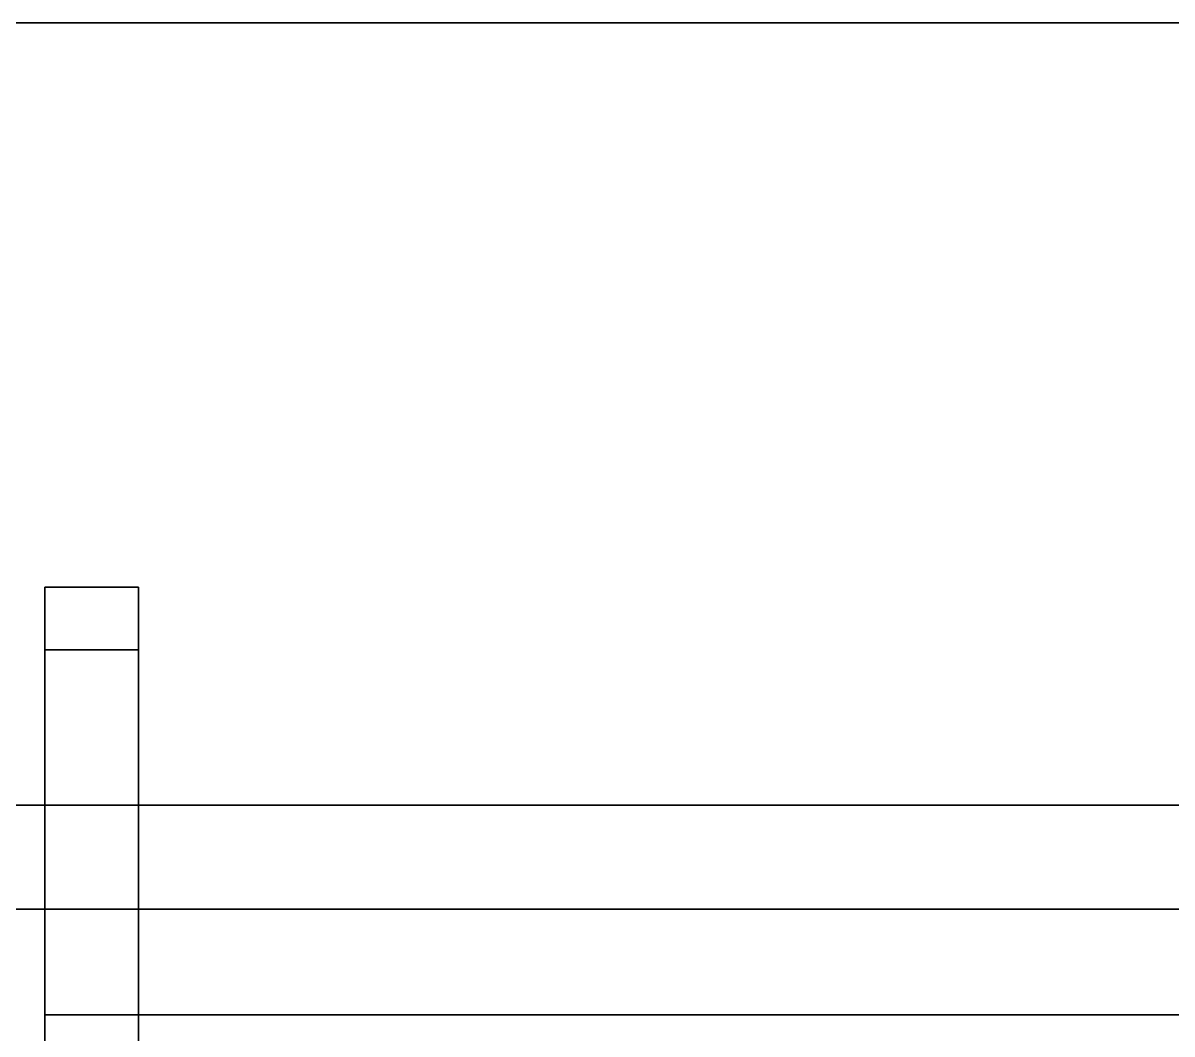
# Model space of a CAD drawing. Extents: x -150 to 2334, y -150 to 2984.
# Drawn here: x 1839.8 to 2060.2, y 2790.1 to 2984 of the extents above; entities that cross this region are included whole.
import ezdxf

# ---------------------------------------------------------------- set-up
doc = ezdxf.new("R2010")
doc.units = 0
for name, color, linetype in [('LAYER0', 7, 'CONTINUOUS'), ('LAYER4', 7, 'CONTINUOUS'), ('LAYER5', 7, 'CONTINUOUS'), ('LAYER729', 250, 'CONTINUOUS'), ('LAYER730', 250, 'CONTINUOUS'), ('LAYER800', 250, 'CONTINUOUS')]:
    doc.layers.add(name, color=color, linetype=linetype)

msp = doc.modelspace()

# ---------------------------------------------------------------- linework, layer by layer
at = {"layer": 'LAYER0', "invisible_edges": 1}
for points in [[(2334, 2984, -5), (-150, -150, -5), (-150, 2984, -5), (2334, 2984, -5)], [(-150, -150, -5), (2334, 2984, -5), (2334, -150, -5), (-150, -150, -5)], [(-150, 2984), (2334, 2984, -5), (-150, 2984, -5), (-150, 2984)], [(2334, 2984, -5), (-150, 2984), (2334, 2984), (2334, 2984, -5)], [(2334, -150), (-150, 2984), (-150, -150), (2334, -150)], [(-150, 2984), (2334, -150), (2334, 2984), (-150, 2984)]]:
    msp.add_3dface(points, dxfattribs=at)
at = {"layer": 'LAYER4'}
for points, invisible_edges in [([(2334, 2984), (0, 2834), (-150, 2984), (2334, 2984)], 1), ([(2334, 2984, 2400), (1656, 2984, 1950), (-150, 2984, 2400), (2334, 2984, 2400)], 3), ([(-150, 2984), (539, 2984, 1099), (2334, 2984), (-150, 2984)], 3), ([(0, 2834, 2400), (2334, 2984, 2400), (-150, 2984, 2400), (0, 2834, 2400)], 1), ([(0, 2834), (2334, 2984), (2184, 2834), (0, 2834)], 1), ([(2334, 2984, 2400), (0, 2834, 2400), (2184, 2834, 2400), (2334, 2984, 2400)], 1), ([(1656, 2984, 1099), (2334, 2984), (539, 2984, 1099), (1656, 2984, 1099)], 3), ([(2334, 2984, 2400), (1656, 2984, 1099), (1656, 2984, 1950), (2334, 2984, 2400)], 5), ([(2334, 2984), (1656, 2984, 1099), (2334, 2984, 2400), (2334, 2984)], 3), ([(0, 2834, 2400), (1869.5, 2834, 2131.5), (2184, 2834, 2400), (0, 2834, 2400)], 3), ([(0, 2834, 2400), (1869.5, 2834, 2051.5), (1869.5, 2834, 2131.5), (0, 2834, 2400)], 5), ([(0, 2834, 2400), (539, 2834, 1950), (1869.5, 2834, 2051.5), (0, 2834, 2400)], 7), ([(1864.5, 2834, 385.5), (0, 2834), (1924.5, 2834, 385.5), (1864.5, 2834, 385.5)], 3), ([(1098.5, 2834, 387.5), (0, 2834), (1864.5, 2834, 385.5), (1098.5, 2834, 387.5)], 7), ([(2184, 2834), (1924.5, 2834, 385.5), (0, 2834), (2184, 2834)], 3), ([(1869.5, 2834, 2051.5), (539, 2834, 1950), (1929.5, 2834, 2051.5), (1869.5, 2834, 2051.5)], 3), ([(1656, 2834, 1950), (1929.5, 2834, 2051.5), (539, 2834, 1950), (1656, 2834, 1950)], 3), ([(1098.5, 2834, 387.5), (1864.5, 2834, 385.5), (1158.5, 2834, 387.5), (1098.5, 2834, 387.5)], 3), ([(1098.5, 2834, 467.5), (2113.5, 2834, 1260.5), (1656, 2834, 1099), (1098.5, 2834, 467.5)], 7), ([(1158.5, 2834, 467.5), (2113.5, 2834, 1260.5), (1098.5, 2834, 467.5), (1158.5, 2834, 467.5)], 3), ([(1864.5, 2834, 465.5), (2113.5, 2834, 1260.5), (1158.5, 2834, 467.5), (1864.5, 2834, 465.5)], 7), ([(1158.5, 2834, 387.5), (1864.5, 2834, 465.5), (1158.5, 2834, 467.5), (1158.5, 2834, 387.5)], 3), ([(1864.5, 2834, 465.5), (1158.5, 2834, 387.5), (1864.5, 2834, 385.5), (1864.5, 2834, 465.5)], 3), ([(1656, 2834, 1950), (1869.5, 2834, 1313.5), (2053.5, 2834, 1340.5), (1656, 2834, 1950)], 7), ([(1656, 2834, 1950), (1869.5, 2834, 1233.5), (1869.5, 2834, 1313.5), (1656, 2834, 1950)], 5), ([(1869.5, 2834, 1233.5), (1656, 2834, 1099), (1929.5, 2834, 1233.5), (1869.5, 2834, 1233.5)], 3), ([(1656, 2834, 1099), (1869.5, 2834, 1233.5), (1656, 2834, 1950), (1656, 2834, 1099)], 3), ([(2053.5, 2834, 1340.5), (1929.5, 2834, 2051.5), (1656, 2834, 1950), (2053.5, 2834, 1340.5)], 7), ([(1656, 2834, 1099), (2113.5, 2834, 1260.5), (1929.5, 2834, 1233.5), (1656, 2834, 1099)], 7), ([(1924.5, 2834, 465.5), (2113.5, 2834, 1260.5), (1864.5, 2834, 465.5), (1924.5, 2834, 465.5)], 3), ([(1929.5, 2834, 2131.5), (2184, 2834, 2400), (1869.5, 2834, 2131.5), (1929.5, 2834, 2131.5)], 3), ([(1929.5, 2834, 1313.5), (2053.5, 2834, 1340.5), (1869.5, 2834, 1313.5), (1929.5, 2834, 1313.5)], 3), ([(1924.5, 2834, 385.5), (2113.5, 2834, 1260.5), (1924.5, 2834, 465.5), (1924.5, 2834, 385.5)], 3), ([(1924.5, 2834, 385.5), (2184, 2834), (2113.5, 2834, 1260.5), (1924.5, 2834, 385.5)], 7), ([(1929.5, 2834, 2051.5), (2184, 2834, 2400), (1929.5, 2834, 2131.5), (1929.5, 2834, 2051.5)], 3), ([(2053.5, 2834, 1340.5), (2184, 2834, 2400), (1929.5, 2834, 2051.5), (2053.5, 2834, 1340.5)], 7), ([(1929.5, 2834, 1313.5), (2053.5, 2834, 1260.5), (2053.5, 2834, 1340.5), (1929.5, 2834, 1313.5)], 5), ([(2053.5, 2834, 1260.5), (1929.5, 2834, 1233.5), (2113.5, 2834, 1260.5), (2053.5, 2834, 1260.5)], 3), ([(1929.5, 2834, 1233.5), (2053.5, 2834, 1260.5), (1929.5, 2834, 1313.5), (1929.5, 2834, 1233.5)], 3), ([(2113.5, 2834, 1340.5), (2184, 2834, 2400), (2053.5, 2834, 1340.5), (2113.5, 2834, 1340.5)], 3)]:
    msp.add_3dface(points, dxfattribs=dict(at, invisible_edges=invisible_edges))
at = {"layer": 'LAYER5'}
for points, invisible_edges in [([(20, 2814), (0, 2834), (2184, 2834), (20, 2814)], 5), ([(0, 2834, 100), (2184, 2834), (0, 2834), (0, 2834, 100)], 1), ([(2184, 2834), (0, 2834, 100), (2184, 2834, 100), (2184, 2834)], 1), ([(0, 2834, 100), (20, 2814, 100), (2184, 2834, 100), (0, 2834, 100)], 3), ([(20, 2814), (2184, 2834), (2164, 2814), (20, 2814)], 3), ([(2184, 2834, 100), (20, 2814, 100), (2164, 2814, 100), (2184, 2834, 100)], 5), ([(2164, 2814, 100), (20, 2814), (2164, 2814), (2164, 2814, 100)], 1), ([(20, 2814), (2164, 2814, 100), (20, 2814, 100), (20, 2814)], 1)]:
    msp.add_3dface(points, dxfattribs=dict(at, invisible_edges=invisible_edges))
at = {"layer": 'LAYER729', "invisible_edges": 1}
for points in [[(1844, 2793.79, 2350), (1844, 2863.79), (1844, 2793.79), (1844, 2793.79, 2350)], [(1844, 2863.79), (1844, 2793.79, 2350), (1844, 2863.79, 2350), (1844, 2863.79)], [(1862, 2793.79), (1844, 2863.79), (1862, 2863.79), (1862, 2793.79)], [(1844, 2863.79), (1862, 2793.79), (1844, 2793.79), (1844, 2863.79)], [(1862, 2863.79, 2350), (1844, 2863.79), (1844, 2863.79, 2350), (1862, 2863.79, 2350)], [(1844, 2863.79), (1862, 2863.79, 2350), (1862, 2863.79), (1844, 2863.79)], [(1844, 2793.79, 2350), (1862, 2863.79, 2350), (1844, 2863.79, 2350), (1844, 2793.79, 2350)], [(1862, 2863.79, 2350), (1844, 2793.79, 2350), (1862, 2793.79, 2350), (1862, 2863.79, 2350)], [(1862, 2863.79, 2350), (1862, 2793.79), (1862, 2863.79), (1862, 2863.79, 2350)], [(1862, 2793.79), (1862, 2863.79, 2350), (1862, 2793.79, 2350), (1862, 2793.79)], [(1862, 2793.79), (1844, 2793.79, 2350), (1844, 2793.79), (1862, 2793.79)], [(1844, 2793.79, 2350), (1862, 2793.79), (1862, 2793.79, 2350), (1844, 2793.79, 2350)]]:
    msp.add_3dface(points, dxfattribs=at)
at = {"layer": 'LAYER730', "invisible_edges": 1}
for points in [[(1844, 2237.792, 2350), (1844, 2875.792, 2420), (1844, 2875.792, 2350), (1844, 2237.792, 2350)], [(1844, 2875.792, 2420), (1844, 2237.792, 2350), (1844, 2237.792, 2420), (1844, 2875.792, 2420)], [(1862, 2875.792, 2350), (1844, 2875.792, 2420), (1862, 2875.792, 2420), (1862, 2875.792, 2350)], [(1844, 2875.792, 2420), (1862, 2875.792, 2350), (1844, 2875.792, 2350), (1844, 2875.792, 2420)], [(1862, 2237.792, 2420), (1844, 2875.792, 2420), (1844, 2237.792, 2420), (1862, 2237.792, 2420)], [(1844, 2875.792, 2420), (1862, 2237.792, 2420), (1862, 2875.792, 2420), (1844, 2875.792, 2420)], [(1862, 2875.792, 2350), (1844, 2237.792, 2350), (1844, 2875.792, 2350), (1862, 2875.792, 2350)], [(1844, 2237.792, 2350), (1862, 2875.792, 2350), (1862, 2237.792, 2350), (1844, 2237.792, 2350)], [(1862, 2237.792, 2420), (1862, 2875.792, 2350), (1862, 2875.792, 2420), (1862, 2237.792, 2420)], [(1862, 2875.792, 2350), (1862, 2237.792, 2420), (1862, 2237.792, 2350), (1862, 2875.792, 2350)]]:
    msp.add_3dface(points, dxfattribs=at)
at = {"layer": 'LAYER800', "invisible_edges": 1}
for points in [[(2164, 2793.792), (1844, 2775.792), (1844, 2793.792), (2164, 2793.792)], [(1844, 2775.792), (2164, 2793.792), (2164, 2775.792), (1844, 2775.792)], [(1844, 2793.792, 2350), (1844, 2775.792), (1844, 2775.792, 2350), (1844, 2793.792, 2350)], [(1844, 2775.792), (1844, 2793.792, 2350), (1844, 2793.792), (1844, 2775.792)], [(2164, 2775.792, 2350), (1844, 2793.792, 2350), (1844, 2775.792, 2350), (2164, 2775.792, 2350)], [(1844, 2793.792, 2350), (2164, 2775.792, 2350), (2164, 2793.792, 2350), (1844, 2793.792, 2350)], [(1844, 2793.792, 2350), (2164, 2793.792), (1844, 2793.792), (1844, 2793.792, 2350)], [(2164, 2793.792), (1844, 2793.792, 2350), (2164, 2793.792, 2350), (2164, 2793.792)]]:
    msp.add_3dface(points, dxfattribs=at)

doc.saveas('drawing.dxf')
